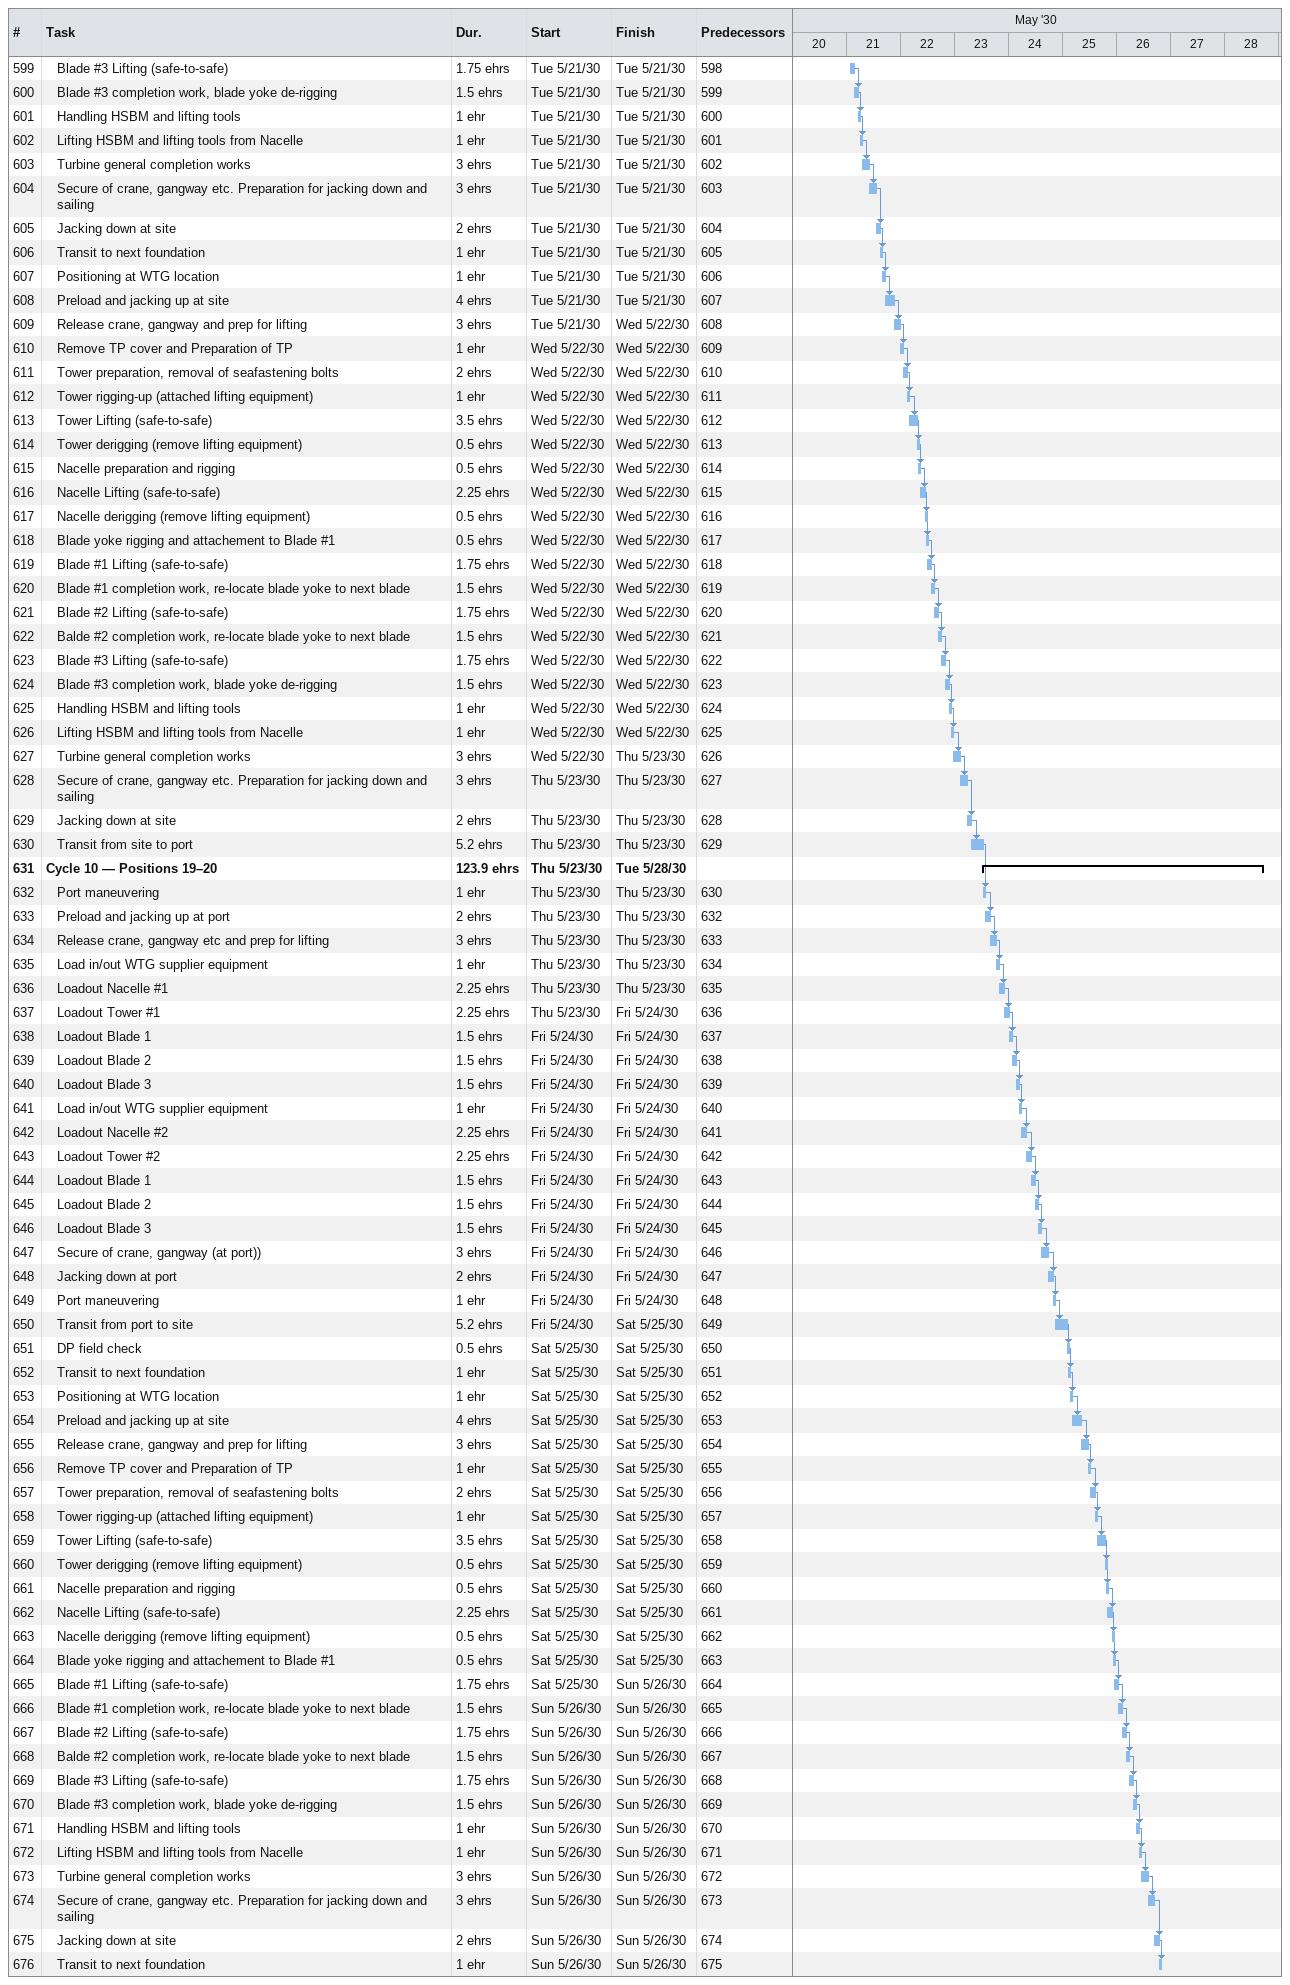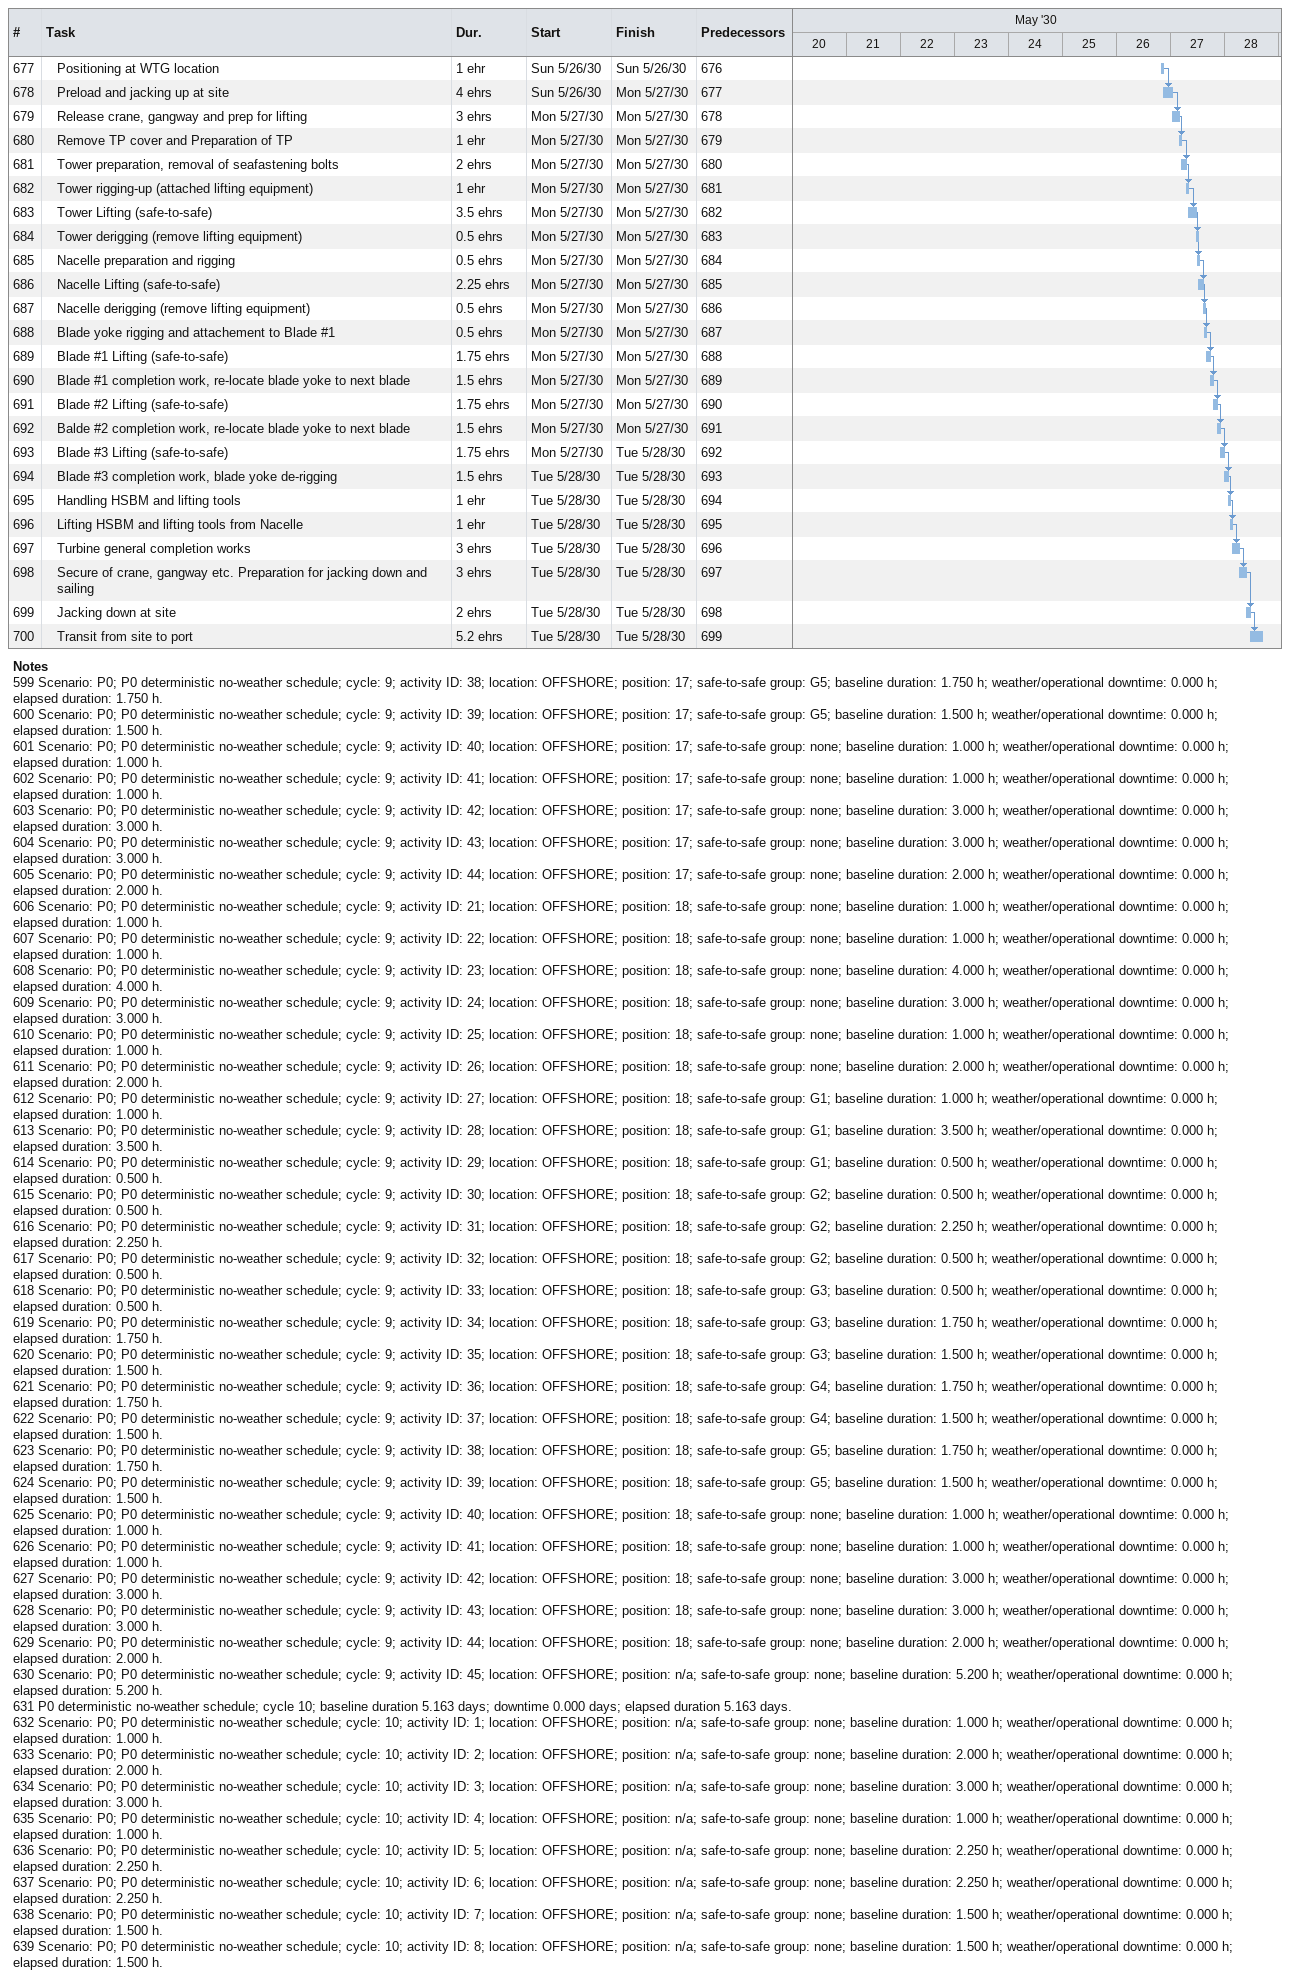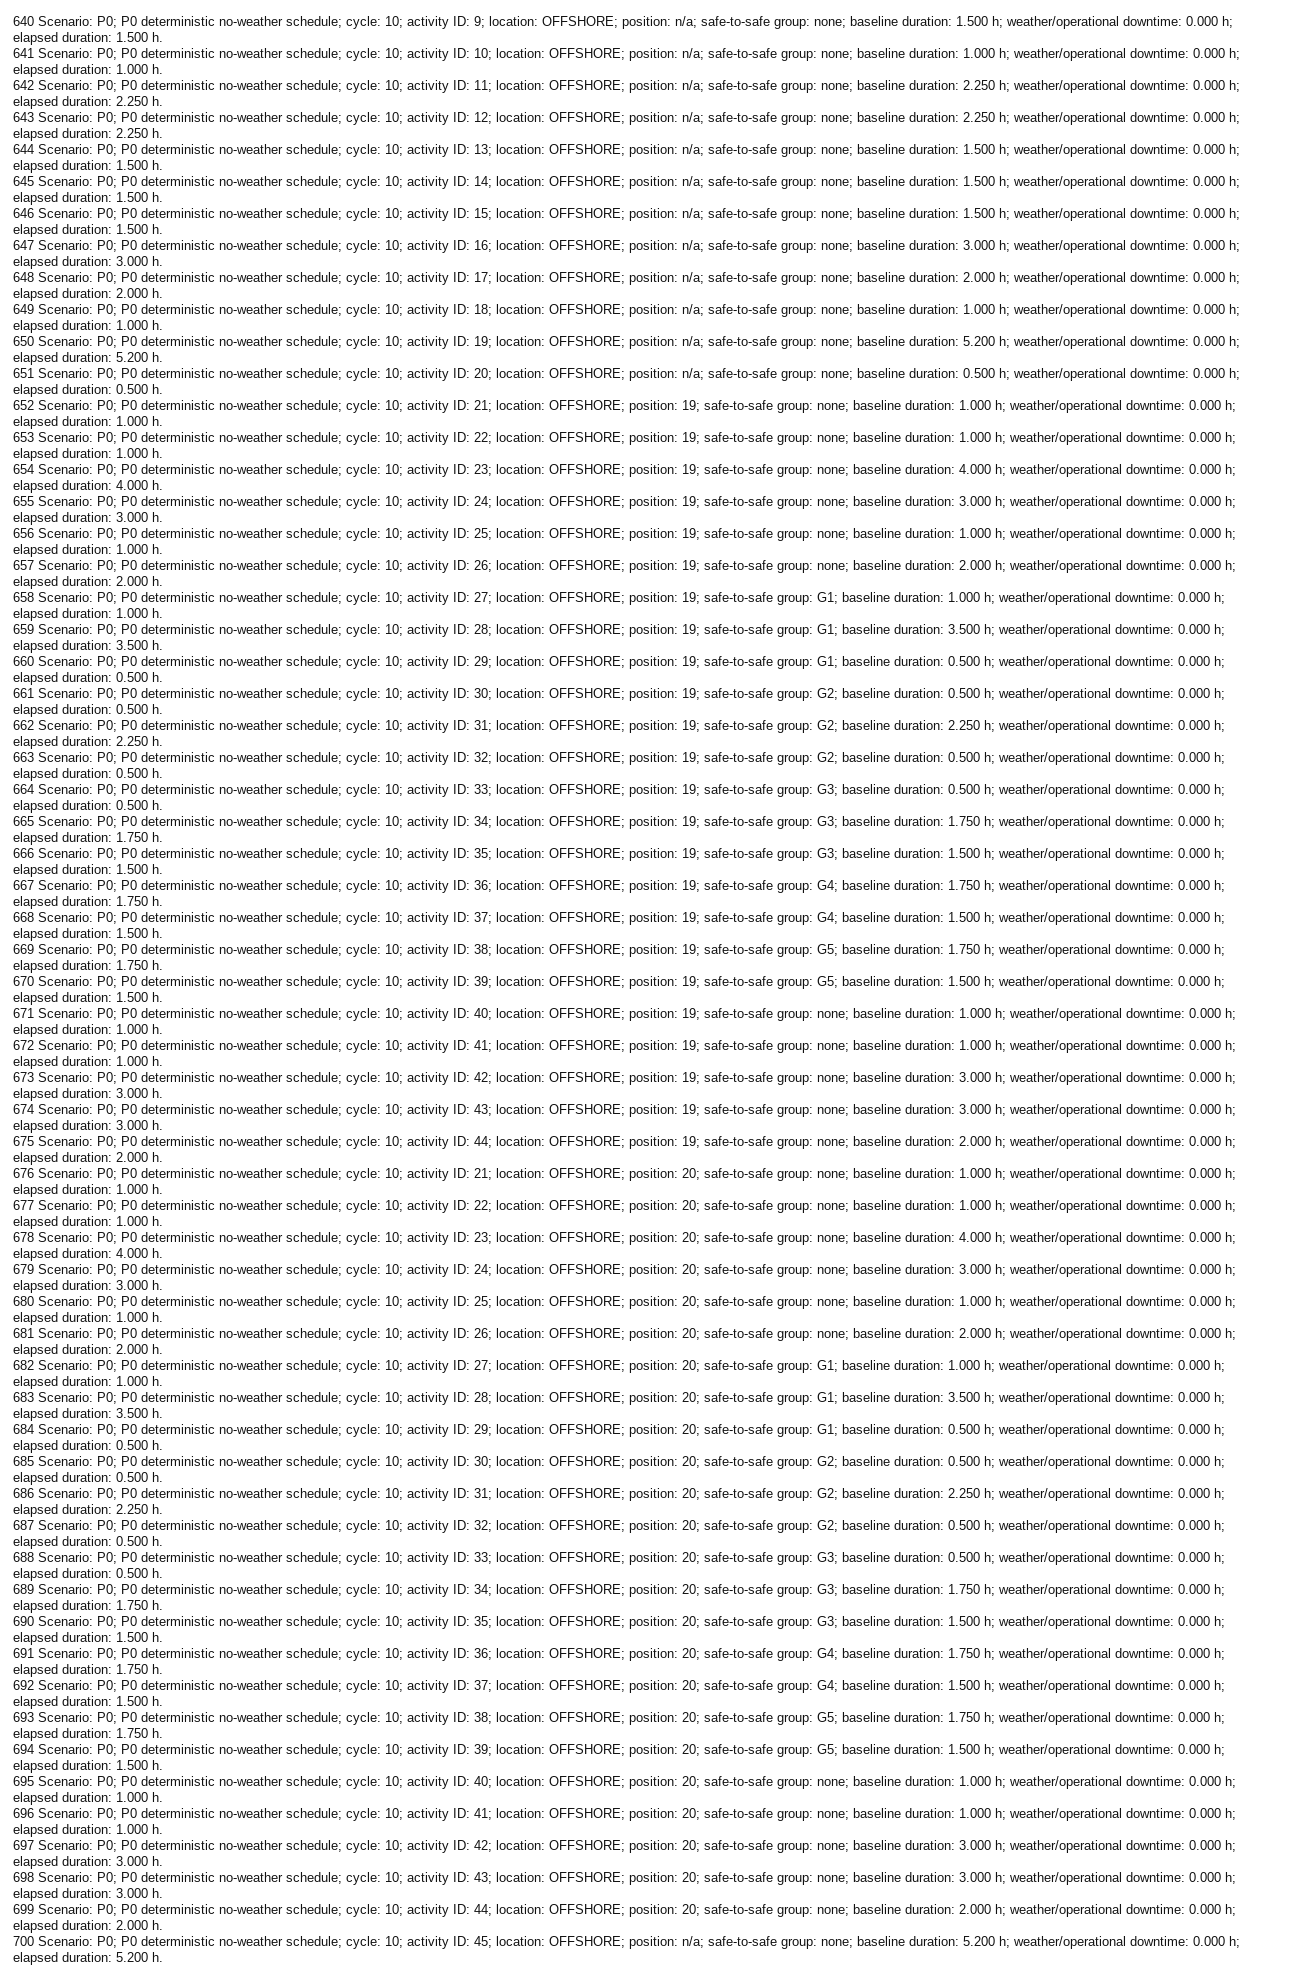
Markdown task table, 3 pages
| ID | Level | Task | Duration | Start | Finish | Predecessors |
|---|---|---|---|---|---|---|
| 599 | 2 | Blade #3 Lifting (safe-to-safe) | 1.75eh | 2030-05-21 | 2030-05-21 | 598 |
| 600 | 2 | Blade #3 completion work, blade yoke de-rigging | 1.5eh | 2030-05-21 | 2030-05-21 | 599 |
| 601 | 2 | Handling HSBM and lifting tools | 1eh | 2030-05-21 | 2030-05-21 | 600 |
| 602 | 2 | Lifting HSBM and lifting tools from Nacelle | 1eh | 2030-05-21 | 2030-05-21 | 601 |
| 603 | 2 | Turbine general completion works | 3eh | 2030-05-21 | 2030-05-21 | 602 |
| 604 | 2 | Secure of crane, gangway etc. Preparation for jacking down and sailing | 3eh | 2030-05-21 | 2030-05-21 | 603 |
| 605 | 2 | Jacking down at site | 2eh | 2030-05-21 | 2030-05-21 | 604 |
| 606 | 2 | Transit to next foundation | 1eh | 2030-05-21 | 2030-05-21 | 605 |
| 607 | 2 | Positioning at WTG location | 1eh | 2030-05-21 | 2030-05-21 | 606 |
| 608 | 2 | Preload and jacking up at site | 4eh | 2030-05-21 | 2030-05-21 | 607 |
| 609 | 2 | Release crane, gangway and prep for lifting | 3eh | 2030-05-21 | 2030-05-22 | 608 |
| 610 | 2 | Remove TP cover and Preparation of TP | 1eh | 2030-05-22 | 2030-05-22 | 609 |
| 611 | 2 | Tower preparation, removal of seafastening bolts | 2eh | 2030-05-22 | 2030-05-22 | 610 |
| 612 | 2 | Tower rigging-up (attached lifting equipment) | 1eh | 2030-05-22 | 2030-05-22 | 611 |
| 613 | 2 | Tower Lifting (safe-to-safe) | 3.5eh | 2030-05-22 | 2030-05-22 | 612 |
| 614 | 2 | Tower derigging (remove lifting equipment) | 0.5eh | 2030-05-22 | 2030-05-22 | 613 |
| 615 | 2 | Nacelle preparation and rigging | 0.5eh | 2030-05-22 | 2030-05-22 | 614 |
| 616 | 2 | Nacelle Lifting (safe-to-safe) | 2.25eh | 2030-05-22 | 2030-05-22 | 615 |
| 617 | 2 | Nacelle derigging (remove lifting equipment) | 0.5eh | 2030-05-22 | 2030-05-22 | 616 |
| 618 | 2 | Blade yoke rigging and attachement to Blade #1 | 0.5eh | 2030-05-22 | 2030-05-22 | 617 |
| 619 | 2 | Blade #1 Lifting (safe-to-safe) | 1.75eh | 2030-05-22 | 2030-05-22 | 618 |
| 620 | 2 | Blade #1 completion work, re-locate blade yoke to next blade | 1.5eh | 2030-05-22 | 2030-05-22 | 619 |
| 621 | 2 | Blade #2 Lifting (safe-to-safe) | 1.75eh | 2030-05-22 | 2030-05-22 | 620 |
| 622 | 2 | Balde #2 completion work, re-locate blade yoke to next blade | 1.5eh | 2030-05-22 | 2030-05-22 | 621 |
| 623 | 2 | Blade #3 Lifting (safe-to-safe) | 1.75eh | 2030-05-22 | 2030-05-22 | 622 |
| 624 | 2 | Blade #3 completion work, blade yoke de-rigging | 1.5eh | 2030-05-22 | 2030-05-22 | 623 |
| 625 | 2 | Handling HSBM and lifting tools | 1eh | 2030-05-22 | 2030-05-22 | 624 |
| 626 | 2 | Lifting HSBM and lifting tools from Nacelle | 1eh | 2030-05-22 | 2030-05-22 | 625 |
| 627 | 2 | Turbine general completion works | 3eh | 2030-05-22 | 2030-05-23 | 626 |
| 628 | 2 | Secure of crane, gangway etc. Preparation for jacking down and sailing | 3eh | 2030-05-23 | 2030-05-23 | 627 |
| 629 | 2 | Jacking down at site | 2eh | 2030-05-23 | 2030-05-23 | 628 |
| 630 | 2 | Transit from site to port | 5.2eh | 2030-05-23 | 2030-05-23 | 629 |
| 631 | 1 | **Cycle 10 — Positions 19–20** | 123.9eh | 2030-05-23 | 2030-05-28 |  |
| 632 | 2 | Port maneuvering | 1eh | 2030-05-23 | 2030-05-23 | 630 |
| 633 | 2 | Preload and jacking up at port | 2eh | 2030-05-23 | 2030-05-23 | 632 |
| 634 | 2 | Release crane, gangway etc and prep for lifting | 3eh | 2030-05-23 | 2030-05-23 | 633 |
| 635 | 2 | Load in/out WTG supplier equipment | 1eh | 2030-05-23 | 2030-05-23 | 634 |
| 636 | 2 | Loadout Nacelle #1 | 2.25eh | 2030-05-23 | 2030-05-23 | 635 |
| 637 | 2 | Loadout Tower #1 | 2.25eh | 2030-05-23 | 2030-05-24 | 636 |
| 638 | 2 | Loadout Blade 1 | 1.5eh | 2030-05-24 | 2030-05-24 | 637 |
| 639 | 2 | Loadout Blade 2 | 1.5eh | 2030-05-24 | 2030-05-24 | 638 |
| 640 | 2 | Loadout Blade 3 | 1.5eh | 2030-05-24 | 2030-05-24 | 639 |
| 641 | 2 | Load in/out WTG supplier equipment | 1eh | 2030-05-24 | 2030-05-24 | 640 |
| 642 | 2 | Loadout Nacelle #2 | 2.25eh | 2030-05-24 | 2030-05-24 | 641 |
| 643 | 2 | Loadout Tower #2 | 2.25eh | 2030-05-24 | 2030-05-24 | 642 |
| 644 | 2 | Loadout Blade 1 | 1.5eh | 2030-05-24 | 2030-05-24 | 643 |
| 645 | 2 | Loadout Blade 2 | 1.5eh | 2030-05-24 | 2030-05-24 | 644 |
| 646 | 2 | Loadout Blade 3 | 1.5eh | 2030-05-24 | 2030-05-24 | 645 |
| 647 | 2 | Secure of crane, gangway (at port)) | 3eh | 2030-05-24 | 2030-05-24 | 646 |
| 648 | 2 | Jacking down at port | 2eh | 2030-05-24 | 2030-05-24 | 647 |
| 649 | 2 | Port maneuvering | 1eh | 2030-05-24 | 2030-05-24 | 648 |
| 650 | 2 | Transit from port to site | 5.2eh | 2030-05-24 | 2030-05-25 | 649 |
| 651 | 2 | DP field check | 0.5eh | 2030-05-25 | 2030-05-25 | 650 |
| 652 | 2 | Transit to next foundation | 1eh | 2030-05-25 | 2030-05-25 | 651 |
| 653 | 2 | Positioning at WTG location | 1eh | 2030-05-25 | 2030-05-25 | 652 |
| 654 | 2 | Preload and jacking up at site | 4eh | 2030-05-25 | 2030-05-25 | 653 |
| 655 | 2 | Release crane, gangway and prep for lifting | 3eh | 2030-05-25 | 2030-05-25 | 654 |
| 656 | 2 | Remove TP cover and Preparation of TP | 1eh | 2030-05-25 | 2030-05-25 | 655 |
| 657 | 2 | Tower preparation, removal of seafastening bolts | 2eh | 2030-05-25 | 2030-05-25 | 656 |
| 658 | 2 | Tower rigging-up (attached lifting equipment) | 1eh | 2030-05-25 | 2030-05-25 | 657 |
| 659 | 2 | Tower Lifting (safe-to-safe) | 3.5eh | 2030-05-25 | 2030-05-25 | 658 |
| 660 | 2 | Tower derigging (remove lifting equipment) | 0.5eh | 2030-05-25 | 2030-05-25 | 659 |
| 661 | 2 | Nacelle preparation and rigging | 0.5eh | 2030-05-25 | 2030-05-25 | 660 |
| 662 | 2 | Nacelle Lifting (safe-to-safe) | 2.25eh | 2030-05-25 | 2030-05-25 | 661 |
| 663 | 2 | Nacelle derigging (remove lifting equipment) | 0.5eh | 2030-05-25 | 2030-05-25 | 662 |
| 664 | 2 | Blade yoke rigging and attachement to Blade #1 | 0.5eh | 2030-05-25 | 2030-05-25 | 663 |
| 665 | 2 | Blade #1 Lifting (safe-to-safe) | 1.75eh | 2030-05-25 | 2030-05-26 | 664 |
| 666 | 2 | Blade #1 completion work, re-locate blade yoke to next blade | 1.5eh | 2030-05-26 | 2030-05-26 | 665 |
| 667 | 2 | Blade #2 Lifting (safe-to-safe) | 1.75eh | 2030-05-26 | 2030-05-26 | 666 |
| 668 | 2 | Balde #2 completion work, re-locate blade yoke to next blade | 1.5eh | 2030-05-26 | 2030-05-26 | 667 |
| 669 | 2 | Blade #3 Lifting (safe-to-safe) | 1.75eh | 2030-05-26 | 2030-05-26 | 668 |
| 670 | 2 | Blade #3 completion work, blade yoke de-rigging | 1.5eh | 2030-05-26 | 2030-05-26 | 669 |
| 671 | 2 | Handling HSBM and lifting tools | 1eh | 2030-05-26 | 2030-05-26 | 670 |
| 672 | 2 | Lifting HSBM and lifting tools from Nacelle | 1eh | 2030-05-26 | 2030-05-26 | 671 |
| 673 | 2 | Turbine general completion works | 3eh | 2030-05-26 | 2030-05-26 | 672 |
| 674 | 2 | Secure of crane, gangway etc. Preparation for jacking down and sailing | 3eh | 2030-05-26 | 2030-05-26 | 673 |
| 675 | 2 | Jacking down at site | 2eh | 2030-05-26 | 2030-05-26 | 674 |
| 676 | 2 | Transit to next foundation | 1eh | 2030-05-26 | 2030-05-26 | 675 |
| 677 | 2 | Positioning at WTG location | 1eh | 2030-05-26 | 2030-05-26 | 676 |
| 678 | 2 | Preload and jacking up at site | 4eh | 2030-05-26 | 2030-05-27 | 677 |
| 679 | 2 | Release crane, gangway and prep for lifting | 3eh | 2030-05-27 | 2030-05-27 | 678 |
| 680 | 2 | Remove TP cover and Preparation of TP | 1eh | 2030-05-27 | 2030-05-27 | 679 |
| 681 | 2 | Tower preparation, removal of seafastening bolts | 2eh | 2030-05-27 | 2030-05-27 | 680 |
| 682 | 2 | Tower rigging-up (attached lifting equipment) | 1eh | 2030-05-27 | 2030-05-27 | 681 |
| 683 | 2 | Tower Lifting (safe-to-safe) | 3.5eh | 2030-05-27 | 2030-05-27 | 682 |
| 684 | 2 | Tower derigging (remove lifting equipment) | 0.5eh | 2030-05-27 | 2030-05-27 | 683 |
| 685 | 2 | Nacelle preparation and rigging | 0.5eh | 2030-05-27 | 2030-05-27 | 684 |
| 686 | 2 | Nacelle Lifting (safe-to-safe) | 2.25eh | 2030-05-27 | 2030-05-27 | 685 |
| 687 | 2 | Nacelle derigging (remove lifting equipment) | 0.5eh | 2030-05-27 | 2030-05-27 | 686 |
| 688 | 2 | Blade yoke rigging and attachement to Blade #1 | 0.5eh | 2030-05-27 | 2030-05-27 | 687 |
| 689 | 2 | Blade #1 Lifting (safe-to-safe) | 1.75eh | 2030-05-27 | 2030-05-27 | 688 |
| 690 | 2 | Blade #1 completion work, re-locate blade yoke to next blade | 1.5eh | 2030-05-27 | 2030-05-27 | 689 |
| 691 | 2 | Blade #2 Lifting (safe-to-safe) | 1.75eh | 2030-05-27 | 2030-05-27 | 690 |
| 692 | 2 | Balde #2 completion work, re-locate blade yoke to next blade | 1.5eh | 2030-05-27 | 2030-05-27 | 691 |
| 693 | 2 | Blade #3 Lifting (safe-to-safe) | 1.75eh | 2030-05-27 | 2030-05-28 | 692 |
| 694 | 2 | Blade #3 completion work, blade yoke de-rigging | 1.5eh | 2030-05-28 | 2030-05-28 | 693 |
| 695 | 2 | Handling HSBM and lifting tools | 1eh | 2030-05-28 | 2030-05-28 | 694 |
| 696 | 2 | Lifting HSBM and lifting tools from Nacelle | 1eh | 2030-05-28 | 2030-05-28 | 695 |
| 697 | 2 | Turbine general completion works | 3eh | 2030-05-28 | 2030-05-28 | 696 |
| 698 | 2 | Secure of crane, gangway etc. Preparation for jacking down and sailing | 3eh | 2030-05-28 | 2030-05-28 | 697 |
| 699 | 2 | Jacking down at site | 2eh | 2030-05-28 | 2030-05-28 | 698 |
| 700 | 2 | Transit from site to port | 5.2eh | 2030-05-28 | 2030-05-28 | 699 |

Notes
- 599: Scenario: P0; P0 deterministic no-weather schedule; cycle: 9; activity ID: 38; location: OFFSHORE; position: 17; safe-to-safe group: G5; baseline duration: 1.750 h; weather/operational downtime: 0.000 h; elapsed duration: 1.750 h.
- 600: Scenario: P0; P0 deterministic no-weather schedule; cycle: 9; activity ID: 39; location: OFFSHORE; position: 17; safe-to-safe group: G5; baseline duration: 1.500 h; weather/operational downtime: 0.000 h; elapsed duration: 1.500 h.
- 601: Scenario: P0; P0 deterministic no-weather schedule; cycle: 9; activity ID: 40; location: OFFSHORE; position: 17; safe-to-safe group: none; baseline duration: 1.000 h; weather/operational downtime: 0.000 h; elapsed duration: 1.000 h.
- 602: Scenario: P0; P0 deterministic no-weather schedule; cycle: 9; activity ID: 41; location: OFFSHORE; position: 17; safe-to-safe group: none; baseline duration: 1.000 h; weather/operational downtime: 0.000 h; elapsed duration: 1.000 h.
- 603: Scenario: P0; P0 deterministic no-weather schedule; cycle: 9; activity ID: 42; location: OFFSHORE; position: 17; safe-to-safe group: none; baseline duration: 3.000 h; weather/operational downtime: 0.000 h; elapsed duration: 3.000 h.
- 604: Scenario: P0; P0 deterministic no-weather schedule; cycle: 9; activity ID: 43; location: OFFSHORE; position: 17; safe-to-safe group: none; baseline duration: 3.000 h; weather/operational downtime: 0.000 h; elapsed duration: 3.000 h.
- 605: Scenario: P0; P0 deterministic no-weather schedule; cycle: 9; activity ID: 44; location: OFFSHORE; position: 17; safe-to-safe group: none; baseline duration: 2.000 h; weather/operational downtime: 0.000 h; elapsed duration: 2.000 h.
- 606: Scenario: P0; P0 deterministic no-weather schedule; cycle: 9; activity ID: 21; location: OFFSHORE; position: 18; safe-to-safe group: none; baseline duration: 1.000 h; weather/operational downtime: 0.000 h; elapsed duration: 1.000 h.
- 607: Scenario: P0; P0 deterministic no-weather schedule; cycle: 9; activity ID: 22; location: OFFSHORE; position: 18; safe-to-safe group: none; baseline duration: 1.000 h; weather/operational downtime: 0.000 h; elapsed duration: 1.000 h.
- 608: Scenario: P0; P0 deterministic no-weather schedule; cycle: 9; activity ID: 23; location: OFFSHORE; position: 18; safe-to-safe group: none; baseline duration: 4.000 h; weather/operational downtime: 0.000 h; elapsed duration: 4.000 h.
- 609: Scenario: P0; P0 deterministic no-weather schedule; cycle: 9; activity ID: 24; location: OFFSHORE; position: 18; safe-to-safe group: none; baseline duration: 3.000 h; weather/operational downtime: 0.000 h; elapsed duration: 3.000 h.
- 610: Scenario: P0; P0 deterministic no-weather schedule; cycle: 9; activity ID: 25; location: OFFSHORE; position: 18; safe-to-safe group: none; baseline duration: 1.000 h; weather/operational downtime: 0.000 h; elapsed duration: 1.000 h.
- 611: Scenario: P0; P0 deterministic no-weather schedule; cycle: 9; activity ID: 26; location: OFFSHORE; position: 18; safe-to-safe group: none; baseline duration: 2.000 h; weather/operational downtime: 0.000 h; elapsed duration: 2.000 h.
- 612: Scenario: P0; P0 deterministic no-weather schedule; cycle: 9; activity ID: 27; location: OFFSHORE; position: 18; safe-to-safe group: G1; baseline duration: 1.000 h; weather/operational downtime: 0.000 h; elapsed duration: 1.000 h.
- 613: Scenario: P0; P0 deterministic no-weather schedule; cycle: 9; activity ID: 28; location: OFFSHORE; position: 18; safe-to-safe group: G1; baseline duration: 3.500 h; weather/operational downtime: 0.000 h; elapsed duration: 3.500 h.
- 614: Scenario: P0; P0 deterministic no-weather schedule; cycle: 9; activity ID: 29; location: OFFSHORE; position: 18; safe-to-safe group: G1; baseline duration: 0.500 h; weather/operational downtime: 0.000 h; elapsed duration: 0.500 h.
- 615: Scenario: P0; P0 deterministic no-weather schedule; cycle: 9; activity ID: 30; location: OFFSHORE; position: 18; safe-to-safe group: G2; baseline duration: 0.500 h; weather/operational downtime: 0.000 h; elapsed duration: 0.500 h.
- 616: Scenario: P0; P0 deterministic no-weather schedule; cycle: 9; activity ID: 31; location: OFFSHORE; position: 18; safe-to-safe group: G2; baseline duration: 2.250 h; weather/operational downtime: 0.000 h; elapsed duration: 2.250 h.
- 617: Scenario: P0; P0 deterministic no-weather schedule; cycle: 9; activity ID: 32; location: OFFSHORE; position: 18; safe-to-safe group: G2; baseline duration: 0.500 h; weather/operational downtime: 0.000 h; elapsed duration: 0.500 h.
- 618: Scenario: P0; P0 deterministic no-weather schedule; cycle: 9; activity ID: 33; location: OFFSHORE; position: 18; safe-to-safe group: G3; baseline duration: 0.500 h; weather/operational downtime: 0.000 h; elapsed duration: 0.500 h.
- 619: Scenario: P0; P0 deterministic no-weather schedule; cycle: 9; activity ID: 34; location: OFFSHORE; position: 18; safe-to-safe group: G3; baseline duration: 1.750 h; weather/operational downtime: 0.000 h; elapsed duration: 1.750 h.
- 620: Scenario: P0; P0 deterministic no-weather schedule; cycle: 9; activity ID: 35; location: OFFSHORE; position: 18; safe-to-safe group: G3; baseline duration: 1.500 h; weather/operational downtime: 0.000 h; elapsed duration: 1.500 h.
- 621: Scenario: P0; P0 deterministic no-weather schedule; cycle: 9; activity ID: 36; location: OFFSHORE; position: 18; safe-to-safe group: G4; baseline duration: 1.750 h; weather/operational downtime: 0.000 h; elapsed duration: 1.750 h.
- 622: Scenario: P0; P0 deterministic no-weather schedule; cycle: 9; activity ID: 37; location: OFFSHORE; position: 18; safe-to-safe group: G4; baseline duration: 1.500 h; weather/operational downtime: 0.000 h; elapsed duration: 1.500 h.
- 623: Scenario: P0; P0 deterministic no-weather schedule; cycle: 9; activity ID: 38; location: OFFSHORE; position: 18; safe-to-safe group: G5; baseline duration: 1.750 h; weather/operational downtime: 0.000 h; elapsed duration: 1.750 h.
- 624: Scenario: P0; P0 deterministic no-weather schedule; cycle: 9; activity ID: 39; location: OFFSHORE; position: 18; safe-to-safe group: G5; baseline duration: 1.500 h; weather/operational downtime: 0.000 h; elapsed duration: 1.500 h.
- 625: Scenario: P0; P0 deterministic no-weather schedule; cycle: 9; activity ID: 40; location: OFFSHORE; position: 18; safe-to-safe group: none; baseline duration: 1.000 h; weather/operational downtime: 0.000 h; elapsed duration: 1.000 h.
- 626: Scenario: P0; P0 deterministic no-weather schedule; cycle: 9; activity ID: 41; location: OFFSHORE; position: 18; safe-to-safe group: none; baseline duration: 1.000 h; weather/operational downtime: 0.000 h; elapsed duration: 1.000 h.
- 627: Scenario: P0; P0 deterministic no-weather schedule; cycle: 9; activity ID: 42; location: OFFSHORE; position: 18; safe-to-safe group: none; baseline duration: 3.000 h; weather/operational downtime: 0.000 h; elapsed duration: 3.000 h.
- 628: Scenario: P0; P0 deterministic no-weather schedule; cycle: 9; activity ID: 43; location: OFFSHORE; position: 18; safe-to-safe group: none; baseline duration: 3.000 h; weather/operational downtime: 0.000 h; elapsed duration: 3.000 h.
- 629: Scenario: P0; P0 deterministic no-weather schedule; cycle: 9; activity ID: 44; location: OFFSHORE; position: 18; safe-to-safe group: none; baseline duration: 2.000 h; weather/operational downtime: 0.000 h; elapsed duration: 2.000 h.
- 630: Scenario: P0; P0 deterministic no-weather schedule; cycle: 9; activity ID: 45; location: OFFSHORE; position: n/a; safe-to-safe group: none; baseline duration: 5.200 h; weather/operational downtime: 0.000 h; elapsed duration: 5.200 h.
- 631: P0 deterministic no-weather schedule; cycle 10; baseline duration 5.163 days; downtime 0.000 days; elapsed duration 5.163 days.
- 632: Scenario: P0; P0 deterministic no-weather schedule; cycle: 10; activity ID: 1; location: OFFSHORE; position: n/a; safe-to-safe group: none; baseline duration: 1.000 h; weather/operational downtime: 0.000 h; elapsed duration: 1.000 h.
- 633: Scenario: P0; P0 deterministic no-weather schedule; cycle: 10; activity ID: 2; location: OFFSHORE; position: n/a; safe-to-safe group: none; baseline duration: 2.000 h; weather/operational downtime: 0.000 h; elapsed duration: 2.000 h.
- 634: Scenario: P0; P0 deterministic no-weather schedule; cycle: 10; activity ID: 3; location: OFFSHORE; position: n/a; safe-to-safe group: none; baseline duration: 3.000 h; weather/operational downtime: 0.000 h; elapsed duration: 3.000 h.
- 635: Scenario: P0; P0 deterministic no-weather schedule; cycle: 10; activity ID: 4; location: OFFSHORE; position: n/a; safe-to-safe group: none; baseline duration: 1.000 h; weather/operational downtime: 0.000 h; elapsed duration: 1.000 h.
- 636: Scenario: P0; P0 deterministic no-weather schedule; cycle: 10; activity ID: 5; location: OFFSHORE; position: n/a; safe-to-safe group: none; baseline duration: 2.250 h; weather/operational downtime: 0.000 h; elapsed duration: 2.250 h.
- 637: Scenario: P0; P0 deterministic no-weather schedule; cycle: 10; activity ID: 6; location: OFFSHORE; position: n/a; safe-to-safe group: none; baseline duration: 2.250 h; weather/operational downtime: 0.000 h; elapsed duration: 2.250 h.
- 638: Scenario: P0; P0 deterministic no-weather schedule; cycle: 10; activity ID: 7; location: OFFSHORE; position: n/a; safe-to-safe group: none; baseline duration: 1.500 h; weather/operational downtime: 0.000 h; elapsed duration: 1.500 h.
- 639: Scenario: P0; P0 deterministic no-weather schedule; cycle: 10; activity ID: 8; location: OFFSHORE; position: n/a; safe-to-safe group: none; baseline duration: 1.500 h; weather/operational downtime: 0.000 h; elapsed duration: 1.500 h.
- 640: Scenario: P0; P0 deterministic no-weather schedule; cycle: 10; activity ID: 9; location: OFFSHORE; position: n/a; safe-to-safe group: none; baseline duration: 1.500 h; weather/operational downtime: 0.000 h; elapsed duration: 1.500 h.
- 641: Scenario: P0; P0 deterministic no-weather schedule; cycle: 10; activity ID: 10; location: OFFSHORE; position: n/a; safe-to-safe group: none; baseline duration: 1.000 h; weather/operational downtime: 0.000 h; elapsed duration: 1.000 h.
- 642: Scenario: P0; P0 deterministic no-weather schedule; cycle: 10; activity ID: 11; location: OFFSHORE; position: n/a; safe-to-safe group: none; baseline duration: 2.250 h; weather/operational downtime: 0.000 h; elapsed duration: 2.250 h.
- 643: Scenario: P0; P0 deterministic no-weather schedule; cycle: 10; activity ID: 12; location: OFFSHORE; position: n/a; safe-to-safe group: none; baseline duration: 2.250 h; weather/operational downtime: 0.000 h; elapsed duration: 2.250 h.
- 644: Scenario: P0; P0 deterministic no-weather schedule; cycle: 10; activity ID: 13; location: OFFSHORE; position: n/a; safe-to-safe group: none; baseline duration: 1.500 h; weather/operational downtime: 0.000 h; elapsed duration: 1.500 h.
- 645: Scenario: P0; P0 deterministic no-weather schedule; cycle: 10; activity ID: 14; location: OFFSHORE; position: n/a; safe-to-safe group: none; baseline duration: 1.500 h; weather/operational downtime: 0.000 h; elapsed duration: 1.500 h.
- 646: Scenario: P0; P0 deterministic no-weather schedule; cycle: 10; activity ID: 15; location: OFFSHORE; position: n/a; safe-to-safe group: none; baseline duration: 1.500 h; weather/operational downtime: 0.000 h; elapsed duration: 1.500 h.
- 647: Scenario: P0; P0 deterministic no-weather schedule; cycle: 10; activity ID: 16; location: OFFSHORE; position: n/a; safe-to-safe group: none; baseline duration: 3.000 h; weather/operational downtime: 0.000 h; elapsed duration: 3.000 h.
- 648: Scenario: P0; P0 deterministic no-weather schedule; cycle: 10; activity ID: 17; location: OFFSHORE; position: n/a; safe-to-safe group: none; baseline duration: 2.000 h; weather/operational downtime: 0.000 h; elapsed duration: 2.000 h.
- 649: Scenario: P0; P0 deterministic no-weather schedule; cycle: 10; activity ID: 18; location: OFFSHORE; position: n/a; safe-to-safe group: none; baseline duration: 1.000 h; weather/operational downtime: 0.000 h; elapsed duration: 1.000 h.
- 650: Scenario: P0; P0 deterministic no-weather schedule; cycle: 10; activity ID: 19; location: OFFSHORE; position: n/a; safe-to-safe group: none; baseline duration: 5.200 h; weather/operational downtime: 0.000 h; elapsed duration: 5.200 h.
- 651: Scenario: P0; P0 deterministic no-weather schedule; cycle: 10; activity ID: 20; location: OFFSHORE; position: n/a; safe-to-safe group: none; baseline duration: 0.500 h; weather/operational downtime: 0.000 h; elapsed duration: 0.500 h.
- 652: Scenario: P0; P0 deterministic no-weather schedule; cycle: 10; activity ID: 21; location: OFFSHORE; position: 19; safe-to-safe group: none; baseline duration: 1.000 h; weather/operational downtime: 0.000 h; elapsed duration: 1.000 h.
- 653: Scenario: P0; P0 deterministic no-weather schedule; cycle: 10; activity ID: 22; location: OFFSHORE; position: 19; safe-to-safe group: none; baseline duration: 1.000 h; weather/operational downtime: 0.000 h; elapsed duration: 1.000 h.
- 654: Scenario: P0; P0 deterministic no-weather schedule; cycle: 10; activity ID: 23; location: OFFSHORE; position: 19; safe-to-safe group: none; baseline duration: 4.000 h; weather/operational downtime: 0.000 h; elapsed duration: 4.000 h.
- 655: Scenario: P0; P0 deterministic no-weather schedule; cycle: 10; activity ID: 24; location: OFFSHORE; position: 19; safe-to-safe group: none; baseline duration: 3.000 h; weather/operational downtime: 0.000 h; elapsed duration: 3.000 h.
- 656: Scenario: P0; P0 deterministic no-weather schedule; cycle: 10; activity ID: 25; location: OFFSHORE; position: 19; safe-to-safe group: none; baseline duration: 1.000 h; weather/operational downtime: 0.000 h; elapsed duration: 1.000 h.
- 657: Scenario: P0; P0 deterministic no-weather schedule; cycle: 10; activity ID: 26; location: OFFSHORE; position: 19; safe-to-safe group: none; baseline duration: 2.000 h; weather/operational downtime: 0.000 h; elapsed duration: 2.000 h.
- 658: Scenario: P0; P0 deterministic no-weather schedule; cycle: 10; activity ID: 27; location: OFFSHORE; position: 19; safe-to-safe group: G1; baseline duration: 1.000 h; weather/operational downtime: 0.000 h; elapsed duration: 1.000 h.
- 659: Scenario: P0; P0 deterministic no-weather schedule; cycle: 10; activity ID: 28; location: OFFSHORE; position: 19; safe-to-safe group: G1; baseline duration: 3.500 h; weather/operational downtime: 0.000 h; elapsed duration: 3.500 h.
- 660: Scenario: P0; P0 deterministic no-weather schedule; cycle: 10; activity ID: 29; location: OFFSHORE; position: 19; safe-to-safe group: G1; baseline duration: 0.500 h; weather/operational downtime: 0.000 h; elapsed duration: 0.500 h.
- 661: Scenario: P0; P0 deterministic no-weather schedule; cycle: 10; activity ID: 30; location: OFFSHORE; position: 19; safe-to-safe group: G2; baseline duration: 0.500 h; weather/operational downtime: 0.000 h; elapsed duration: 0.500 h.
- 662: Scenario: P0; P0 deterministic no-weather schedule; cycle: 10; activity ID: 31; location: OFFSHORE; position: 19; safe-to-safe group: G2; baseline duration: 2.250 h; weather/operational downtime: 0.000 h; elapsed duration: 2.250 h.
- 663: Scenario: P0; P0 deterministic no-weather schedule; cycle: 10; activity ID: 32; location: OFFSHORE; position: 19; safe-to-safe group: G2; baseline duration: 0.500 h; weather/operational downtime: 0.000 h; elapsed duration: 0.500 h.
- 664: Scenario: P0; P0 deterministic no-weather schedule; cycle: 10; activity ID: 33; location: OFFSHORE; position: 19; safe-to-safe group: G3; baseline duration: 0.500 h; weather/operational downtime: 0.000 h; elapsed duration: 0.500 h.
- 665: Scenario: P0; P0 deterministic no-weather schedule; cycle: 10; activity ID: 34; location: OFFSHORE; position: 19; safe-to-safe group: G3; baseline duration: 1.750 h; weather/operational downtime: 0.000 h; elapsed duration: 1.750 h.
- 666: Scenario: P0; P0 deterministic no-weather schedule; cycle: 10; activity ID: 35; location: OFFSHORE; position: 19; safe-to-safe group: G3; baseline duration: 1.500 h; weather/operational downtime: 0.000 h; elapsed duration: 1.500 h.
- 667: Scenario: P0; P0 deterministic no-weather schedule; cycle: 10; activity ID: 36; location: OFFSHORE; position: 19; safe-to-safe group: G4; baseline duration: 1.750 h; weather/operational downtime: 0.000 h; elapsed duration: 1.750 h.
- 668: Scenario: P0; P0 deterministic no-weather schedule; cycle: 10; activity ID: 37; location: OFFSHORE; position: 19; safe-to-safe group: G4; baseline duration: 1.500 h; weather/operational downtime: 0.000 h; elapsed duration: 1.500 h.
- 669: Scenario: P0; P0 deterministic no-weather schedule; cycle: 10; activity ID: 38; location: OFFSHORE; position: 19; safe-to-safe group: G5; baseline duration: 1.750 h; weather/operational downtime: 0.000 h; elapsed duration: 1.750 h.
- 670: Scenario: P0; P0 deterministic no-weather schedule; cycle: 10; activity ID: 39; location: OFFSHORE; position: 19; safe-to-safe group: G5; baseline duration: 1.500 h; weather/operational downtime: 0.000 h; elapsed duration: 1.500 h.
- 671: Scenario: P0; P0 deterministic no-weather schedule; cycle: 10; activity ID: 40; location: OFFSHORE; position: 19; safe-to-safe group: none; baseline duration: 1.000 h; weather/operational downtime: 0.000 h; elapsed duration: 1.000 h.
- 672: Scenario: P0; P0 deterministic no-weather schedule; cycle: 10; activity ID: 41; location: OFFSHORE; position: 19; safe-to-safe group: none; baseline duration: 1.000 h; weather/operational downtime: 0.000 h; elapsed duration: 1.000 h.
- 673: Scenario: P0; P0 deterministic no-weather schedule; cycle: 10; activity ID: 42; location: OFFSHORE; position: 19; safe-to-safe group: none; baseline duration: 3.000 h; weather/operational downtime: 0.000 h; elapsed duration: 3.000 h.
- 674: Scenario: P0; P0 deterministic no-weather schedule; cycle: 10; activity ID: 43; location: OFFSHORE; position: 19; safe-to-safe group: none; baseline duration: 3.000 h; weather/operational downtime: 0.000 h; elapsed duration: 3.000 h.
- 675: Scenario: P0; P0 deterministic no-weather schedule; cycle: 10; activity ID: 44; location: OFFSHORE; position: 19; safe-to-safe group: none; baseline duration: 2.000 h; weather/operational downtime: 0.000 h; elapsed duration: 2.000 h.
- 676: Scenario: P0; P0 deterministic no-weather schedule; cycle: 10; activity ID: 21; location: OFFSHORE; position: 20; safe-to-safe group: none; baseline duration: 1.000 h; weather/operational downtime: 0.000 h; elapsed duration: 1.000 h.
- 677: Scenario: P0; P0 deterministic no-weather schedule; cycle: 10; activity ID: 22; location: OFFSHORE; position: 20; safe-to-safe group: none; baseline duration: 1.000 h; weather/operational downtime: 0.000 h; elapsed duration: 1.000 h.
- 678: Scenario: P0; P0 deterministic no-weather schedule; cycle: 10; activity ID: 23; location: OFFSHORE; position: 20; safe-to-safe group: none; baseline duration: 4.000 h; weather/operational downtime: 0.000 h; elapsed duration: 4.000 h.
- 679: Scenario: P0; P0 deterministic no-weather schedule; cycle: 10; activity ID: 24; location: OFFSHORE; position: 20; safe-to-safe group: none; baseline duration: 3.000 h; weather/operational downtime: 0.000 h; elapsed duration: 3.000 h.
- 680: Scenario: P0; P0 deterministic no-weather schedule; cycle: 10; activity ID: 25; location: OFFSHORE; position: 20; safe-to-safe group: none; baseline duration: 1.000 h; weather/operational downtime: 0.000 h; elapsed duration: 1.000 h.
- 681: Scenario: P0; P0 deterministic no-weather schedule; cycle: 10; activity ID: 26; location: OFFSHORE; position: 20; safe-to-safe group: none; baseline duration: 2.000 h; weather/operational downtime: 0.000 h; elapsed duration: 2.000 h.
- 682: Scenario: P0; P0 deterministic no-weather schedule; cycle: 10; activity ID: 27; location: OFFSHORE; position: 20; safe-to-safe group: G1; baseline duration: 1.000 h; weather/operational downtime: 0.000 h; elapsed duration: 1.000 h.
- 683: Scenario: P0; P0 deterministic no-weather schedule; cycle: 10; activity ID: 28; location: OFFSHORE; position: 20; safe-to-safe group: G1; baseline duration: 3.500 h; weather/operational downtime: 0.000 h; elapsed duration: 3.500 h.
- 684: Scenario: P0; P0 deterministic no-weather schedule; cycle: 10; activity ID: 29; location: OFFSHORE; position: 20; safe-to-safe group: G1; baseline duration: 0.500 h; weather/operational downtime: 0.000 h; elapsed duration: 0.500 h.
- 685: Scenario: P0; P0 deterministic no-weather schedule; cycle: 10; activity ID: 30; location: OFFSHORE; position: 20; safe-to-safe group: G2; baseline duration: 0.500 h; weather/operational downtime: 0.000 h; elapsed duration: 0.500 h.
- 686: Scenario: P0; P0 deterministic no-weather schedule; cycle: 10; activity ID: 31; location: OFFSHORE; position: 20; safe-to-safe group: G2; baseline duration: 2.250 h; weather/operational downtime: 0.000 h; elapsed duration: 2.250 h.
- 687: Scenario: P0; P0 deterministic no-weather schedule; cycle: 10; activity ID: 32; location: OFFSHORE; position: 20; safe-to-safe group: G2; baseline duration: 0.500 h; weather/operational downtime: 0.000 h; elapsed duration: 0.500 h.
- 688: Scenario: P0; P0 deterministic no-weather schedule; cycle: 10; activity ID: 33; location: OFFSHORE; position: 20; safe-to-safe group: G3; baseline duration: 0.500 h; weather/operational downtime: 0.000 h; elapsed duration: 0.500 h.
- 689: Scenario: P0; P0 deterministic no-weather schedule; cycle: 10; activity ID: 34; location: OFFSHORE; position: 20; safe-to-safe group: G3; baseline duration: 1.750 h; weather/operational downtime: 0.000 h; elapsed duration: 1.750 h.
- 690: Scenario: P0; P0 deterministic no-weather schedule; cycle: 10; activity ID: 35; location: OFFSHORE; position: 20; safe-to-safe group: G3; baseline duration: 1.500 h; weather/operational downtime: 0.000 h; elapsed duration: 1.500 h.
- 691: Scenario: P0; P0 deterministic no-weather schedule; cycle: 10; activity ID: 36; location: OFFSHORE; position: 20; safe-to-safe group: G4; baseline duration: 1.750 h; weather/operational downtime: 0.000 h; elapsed duration: 1.750 h.
- 692: Scenario: P0; P0 deterministic no-weather schedule; cycle: 10; activity ID: 37; location: OFFSHORE; position: 20; safe-to-safe group: G4; baseline duration: 1.500 h; weather/operational downtime: 0.000 h; elapsed duration: 1.500 h.
- 693: Scenario: P0; P0 deterministic no-weather schedule; cycle: 10; activity ID: 38; location: OFFSHORE; position: 20; safe-to-safe group: G5; baseline duration: 1.750 h; weather/operational downtime: 0.000 h; elapsed duration: 1.750 h.
- 694: Scenario: P0; P0 deterministic no-weather schedule; cycle: 10; activity ID: 39; location: OFFSHORE; position: 20; safe-to-safe group: G5; baseline duration: 1.500 h; weather/operational downtime: 0.000 h; elapsed duration: 1.500 h.
- 695: Scenario: P0; P0 deterministic no-weather schedule; cycle: 10; activity ID: 40; location: OFFSHORE; position: 20; safe-to-safe group: none; baseline duration: 1.000 h; weather/operational downtime: 0.000 h; elapsed duration: 1.000 h.
- 696: Scenario: P0; P0 deterministic no-weather schedule; cycle: 10; activity ID: 41; location: OFFSHORE; position: 20; safe-to-safe group: none; baseline duration: 1.000 h; weather/operational downtime: 0.000 h; elapsed duration: 1.000 h.
- 697: Scenario: P0; P0 deterministic no-weather schedule; cycle: 10; activity ID: 42; location: OFFSHORE; position: 20; safe-to-safe group: none; baseline duration: 3.000 h; weather/operational downtime: 0.000 h; elapsed duration: 3.000 h.
- 698: Scenario: P0; P0 deterministic no-weather schedule; cycle: 10; activity ID: 43; location: OFFSHORE; position: 20; safe-to-safe group: none; baseline duration: 3.000 h; weather/operational downtime: 0.000 h; elapsed duration: 3.000 h.
- 699: Scenario: P0; P0 deterministic no-weather schedule; cycle: 10; activity ID: 44; location: OFFSHORE; position: 20; safe-to-safe group: none; baseline duration: 2.000 h; weather/operational downtime: 0.000 h; elapsed duration: 2.000 h.
- 700: Scenario: P0; P0 deterministic no-weather schedule; cycle: 10; activity ID: 45; location: OFFSHORE; position: n/a; safe-to-safe group: none; baseline duration: 5.200 h; weather/operational downtime: 0.000 h; elapsed duration: 5.200 h.
